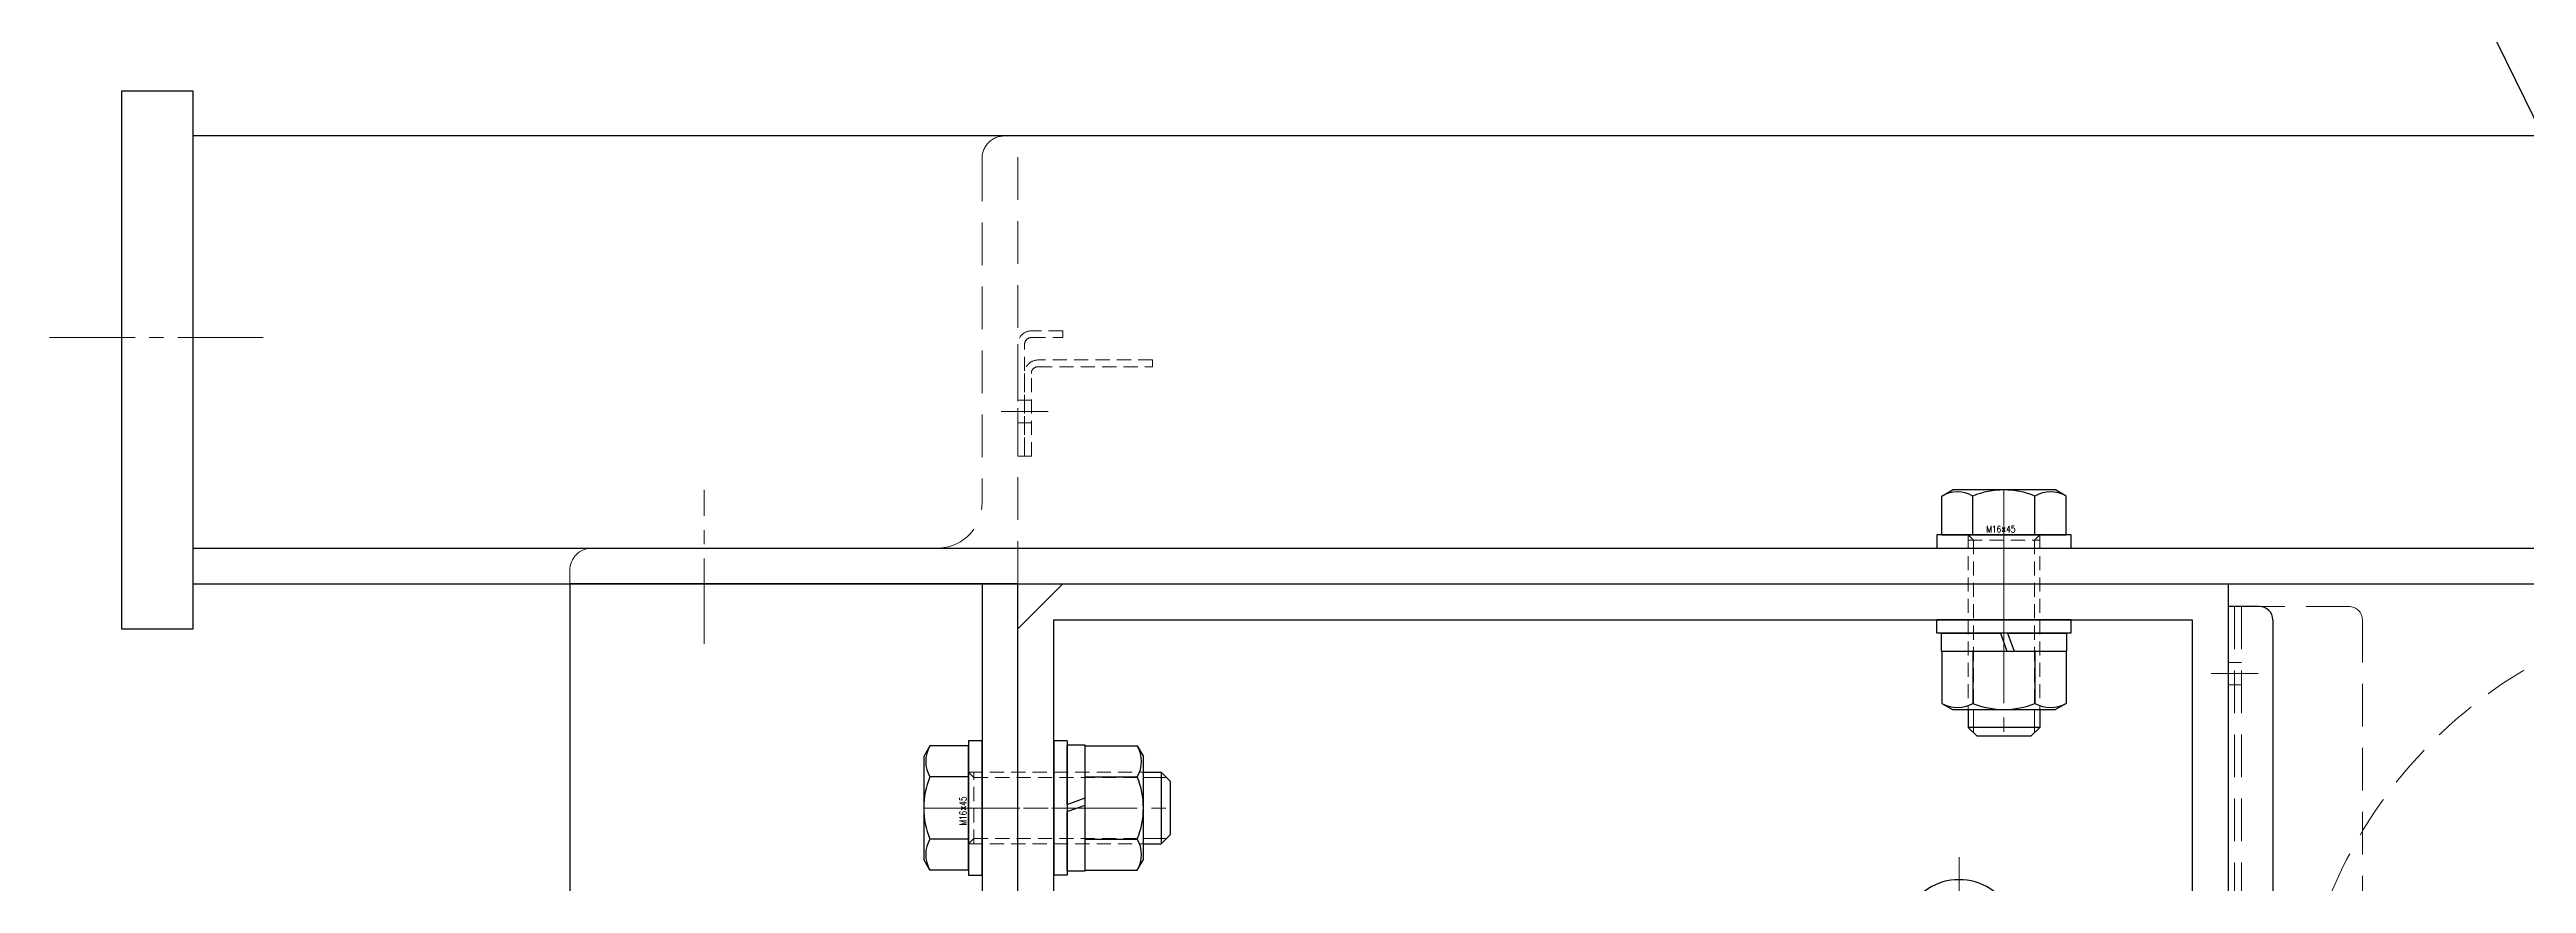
# Model space of a CAD drawing. Header units: millimetres. Extents: x 0 to 51411, y 0 to 16902.
# Drawn here: x 1330 to 1882, y 15734 to 15920 of the extents above; entities that cross this region are included whole.
import ezdxf

# ---------------------------------------------------------------- set-up
doc = ezdxf.new("R2010")
doc.units = ezdxf.units.MM
doc.linetypes.add('CENTER2', pattern=[28.575, 19.05, -3.175, 3.175, -3.175])
doc.linetypes.add('HIDDEN2', pattern=[4.7625, 3.175, -1.5875])
for name, color, linetype, lineweight in [('01_外形線', 7, 'Continuous', 25), ('02_細線', 5, 'Continuous', 13), ('03_かくれ線', 6, 'HIDDEN2', 13), ('04_中心線', 1, 'CENTER2', 9)]:
    doc.layers.add(name, color=color, linetype=linetype, lineweight=lineweight)
doc.styles.add('寸法用', font='simplex.shx', dxfattribs={"width": 0.8, "bigfont": '@extfont2.shx'})

# ---------------------------------------------------------------- blocks, each defined once
blk = doc.blocks.new('*U1372')
at = {"layer": '04_中心線', "color": 0, "linetype": 'CENTER2', "transparency": 16777216}
for p, q in [((0, 21), (0, 108.5)), ((-108.5, 0), (-21, 0)), ((21, 0), (108.5, 0)), ((0, -108.5), (0, -21))]:
    blk.add_line(p, q, dxfattribs=at)
at = {"layer": '04_中心線', "color": 0, "linetype": 'Continuous', "transparency": 16777216}
for p, q in [((0, -10.5), (0, 10.5)), ((-10.5, 0), (10.5, 0))]:
    blk.add_line(p, q, dxfattribs=at)

msp = doc.modelspace()

# ---------------------------------------------------------------- linework, layer by layer
at = {"layer": '01_外形線'}
for p, q in [((2565.697, 15900.911), (1361.697, 15900.911)), ((1361.697, 15808.911), (2575.697, 15808.911)), ((1361.697, 15800.911), (2575.697, 15800.911)), ((1537.697, 15800.911), (1537.697, 13300.911)), ((1815.697, 15795.911), (1815.697, 15365.911)), ((1822.672, 15795.911), (1815.697, 15795.911)), ((1825.672, 15792.911), (1825.672, 15368.911))]:
    msp.add_line(p, q, dxfattribs=at)
at = {"layer": '01_外形線', "transparency": 33554495}
msp.add_lwpolyline([(1986.21, 15900.911), (1794.796, 16290.854), (1788.104, 16293.14), (1711.802, 16255.684), (1885.952, 15900.911)], dxfattribs=at)
at = {"layer": '01_外形線'}
for points in [[(1345.697, 15910.911), (1345.697, 15790.911), (1361.697, 15790.911), (1361.697, 15910.911)], [(1780.697, 15811.911), (1750.697, 15811.911), (1750.697, 15808.911), (1780.697, 15808.911)], [(1445.697, 15800.911), (1445.697, 13300.911), (1545.697, 13300.911), (1545.697, 15800.911)], [(1534.697, 15765.911), (1534.697, 15735.911), (1537.697, 15735.911), (1537.697, 15765.911)]]:
    msp.add_lwpolyline(points, close=True, dxfattribs=at)
for points in [[(1751.84, 15820.55), (1754.197, 15821.911)], [(1751.84, 15811.911), (1751.84, 15820.55)], [(1777.197, 15821.911), (1754.197, 15821.911)], [(1758.769, 15811.911), (1758.769, 15820.55)], [(1772.625, 15811.911), (1772.625, 15820.55)], [(1779.553, 15820.55), (1777.197, 15821.911)], [(1779.553, 15811.911), (1779.553, 15820.55)], [(1751.84, 15811.911), (1779.553, 15811.911)], [(1815.697, 15800.911), (1815.697, 15270.911), (1545.697, 15270.911), (1545.697, 15790.911), (1555.697, 15800.911), (1815.697, 15800.911)], [(1807.697, 15792.911), (1807.697, 15278.911), (1553.697, 15278.911), (1553.697, 15792.911), (1807.697, 15792.911)], [(1780.697, 15792.911), (1750.697, 15792.911)], [(1750.697, 15789.911), (1750.697, 15792.911)], [(1780.697, 15789.911), (1750.697, 15789.911)], [(1751.697, 15789.911), (1764.897, 15789.911)], [(1751.697, 15789.911), (1751.697, 15785.911)], [(1764.897, 15789.911), (1766.353, 15785.911)], [(1766.497, 15789.911), (1779.697, 15789.911)], [(1766.497, 15789.911), (1767.953, 15785.911)], [(1779.697, 15785.911), (1779.697, 15789.911)], [(1780.697, 15789.911), (1780.697, 15792.911)], [(1751.697, 15785.911), (1766.353, 15785.911)], [(1751.84, 15785.911), (1779.553, 15785.911)], [(1751.84, 15785.911), (1751.84, 15774.271)], [(1758.769, 15785.911), (1758.769, 15774.271)], [(1767.953, 15785.911), (1779.697, 15785.911)], [(1772.625, 15785.911), (1772.625, 15774.271)], [(1779.553, 15785.911), (1779.553, 15774.271)], [(1751.84, 15774.271), (1754.197, 15772.911)], [(1754.197, 15772.911), (1777.197, 15772.911)], [(1757.697, 15772.911), (1757.697, 15768.911)], [(1773.697, 15772.911), (1773.697, 15768.911)], [(1779.553, 15774.271), (1777.197, 15772.911)], [(1757.697, 15768.911), (1759.697, 15766.911)], [(1773.697, 15768.911), (1757.697, 15768.911)], [(1771.697, 15766.911), (1759.697, 15766.911)], [(1773.697, 15768.911), (1771.697, 15766.911)], [(1526.057, 15764.767), (1524.697, 15762.411)], [(1524.697, 15762.411), (1524.697, 15739.411)], [(1534.697, 15764.767), (1526.057, 15764.767)], [(1534.697, 15737.054), (1534.697, 15764.767)], [(1553.697, 15765.911), (1553.697, 15735.911)], [(1556.697, 15765.911), (1553.697, 15765.911)], [(1556.697, 15765.911), (1556.697, 15735.911)], [(1556.697, 15751.711), (1556.697, 15764.911)], [(1560.697, 15764.911), (1556.697, 15764.911)], [(1560.697, 15753.167), (1560.697, 15764.911)], [(1560.697, 15737.054), (1560.697, 15764.767)], [(1560.697, 15764.767), (1572.336, 15764.767)], [(1572.336, 15764.767), (1573.697, 15762.411)], [(1573.697, 15739.411), (1573.697, 15762.411)], [(1534.697, 15757.839), (1526.057, 15757.839)], [(1560.697, 15757.839), (1572.336, 15757.839)], [(1573.697, 15758.911), (1577.697, 15758.911)], [(1577.697, 15758.911), (1579.697, 15756.911)], [(1577.697, 15758.911), (1577.697, 15742.911)], [(1579.697, 15756.911), (1579.697, 15744.911)], [(1556.697, 15751.711), (1560.697, 15753.167)], [(1556.697, 15750.111), (1560.697, 15751.567)], [(1560.697, 15736.911), (1560.697, 15751.567)], [(1556.697, 15736.911), (1556.697, 15750.111)], [(1577.697, 15742.911), (1579.697, 15744.911)], [(1526.057, 15737.054), (1524.697, 15739.411)], [(1534.697, 15743.983), (1526.057, 15743.983)], [(1560.697, 15743.983), (1572.336, 15743.983)], [(1572.336, 15737.054), (1573.697, 15739.411)], [(1573.697, 15742.911), (1577.697, 15742.911)], [(1534.697, 15737.054), (1526.057, 15737.054)], [(1556.697, 15735.911), (1553.697, 15735.911)], [(1556.697, 15736.911), (1560.697, 15736.911)], [(1560.697, 15737.054), (1572.336, 15737.054)]]:
    msp.add_lwpolyline(points, dxfattribs=at)
for points in [[(1758.769, 15820.55, 0.2679491), (1751.84, 15820.55)], [(1772.625, 15820.55, 0.1963667), (1758.769, 15820.55)], [(1779.553, 15820.55, 0.2679491), (1772.625, 15820.55)], [(1751.84, 15774.271, 0.2679491), (1758.769, 15774.271)], [(1758.769, 15774.271, 0.1963667), (1772.625, 15774.271)], [(1772.625, 15774.271, 0.2679491), (1779.553, 15774.271)], [(1526.057, 15764.767, 0.2679491), (1526.057, 15757.839)], [(1572.336, 15757.839, 0.2679491), (1572.336, 15764.767)], [(1526.057, 15757.839, 0.1963667), (1526.057, 15743.983)], [(1572.336, 15743.983, 0.1963667), (1572.336, 15757.839)], [(1526.057, 15743.983, 0.2679491), (1526.057, 15737.054)], [(1572.336, 15737.054, 0.2679491), (1572.336, 15743.983)]]:
    msp.add_lwpolyline(points, format="xyb", dxfattribs=at)
for centre, radius, start, end in [((1822.672, 15792.911), 3, 0, 90), ((1755.697, 15721.911), 13, 26.27136, 153.72864)]:
    msp.add_arc(centre, radius, start, end, dxfattribs=at)
at = {"layer": '02_細線'}
for points in [[(1758.897, 15772.911), (1758.897, 15767.711)], [(1772.497, 15772.911), (1772.497, 15767.711)], [(1573.697, 15757.711), (1578.897, 15757.711)], [(1573.697, 15744.111), (1578.897, 15744.111)]]:
    msp.add_lwpolyline(points, dxfattribs=at)
at = {"layer": '03_かくれ線', "ltscale": 3}
for p, q in [((1545.697, 15900.911), (1542.697, 15900.911)), ((1545.697, 15800.911), (1545.697, 15900.911)), ((1537.697, 15895.911), (1537.697, 15818.911)), ((1445.697, 15803.911), (1445.697, 15800.911)), ((1842.672, 15795.911), (1815.697, 15795.911)), ((1817.172, 15795.911), (1817.172, 15365.911)), ((1818.672, 15795.911), (1818.672, 15365.911)), ((1845.672, 15792.911), (1845.672, 15368.911))]:
    msp.add_line(p, q, dxfattribs=at)
at = {"layer": '03_かくれ線'}
for p, q in [((1545.697, 15841.911), (1547.197, 15841.911)), ((1547.197, 15841.911), (1548.697, 15841.911)), ((1545.697, 15836.911), (1547.197, 15836.911)), ((1547.197, 15836.911), (1548.697, 15836.911)), ((1818.697, 15783.411), (1815.697, 15783.411)), ((1818.697, 15778.411), (1815.697, 15778.411))]:
    msp.add_line(p, q, dxfattribs=at)
for points in [[(1547.197, 15829.411), (1547.197, 15854.411, -0.4142136), (1548.697, 15855.911), (1555.697, 15855.911), (1555.697, 15857.411), (1548.697, 15857.411, 0.4142136), (1545.697, 15854.411), (1545.697, 15829.411)], [(1575.697, 15850.911), (1550.197, 15850.911, 0.4142136), (1547.197, 15847.911), (1547.197, 15829.411), (1548.697, 15829.411), (1548.697, 15847.911, -0.4142136), (1550.197, 15849.411), (1575.697, 15849.411)]]:
    msp.add_lwpolyline(points, format="xyb", close=True, dxfattribs=at)
for points in [[(1757.697, 15811.911), (1757.697, 15772.911)], [(1758.897, 15810.711), (1757.697, 15811.911)], [(1772.497, 15810.711), (1773.697, 15811.911)], [(1773.697, 15811.911), (1773.697, 15772.911)], [(1757.697, 15810.711), (1773.697, 15810.711)], [(1758.897, 15810.711), (1758.897, 15772.911)], [(1772.497, 15810.711), (1772.497, 15772.911)], [(1535.897, 15757.711), (1534.697, 15758.911)], [(1534.697, 15758.911), (1573.697, 15758.911)], [(1535.897, 15742.911), (1535.897, 15758.911)], [(1535.897, 15757.711), (1573.697, 15757.711)], [(1535.897, 15744.111), (1534.697, 15742.911)], [(1534.697, 15742.911), (1573.697, 15742.911)], [(1535.897, 15744.111), (1573.697, 15744.111)]]:
    msp.add_lwpolyline(points, dxfattribs=at)
at = {"layer": '03_かくれ線', "ltscale": 3, "transparency": 33554495}
msp.add_circle((1935.665, 15691.614), 105, dxfattribs=at)
at = {"layer": '03_かくれ線', "ltscale": 3}
for centre, radius, start, end in [((1542.697, 15895.911), 5, 85.96159, 180), ((1527.697, 15818.911), 10, 270, 0), ((1450.697, 15803.911), 5, 90, 180), ((1842.672, 15792.911), 3, 0, 90)]:
    msp.add_arc(centre, radius, start, end, dxfattribs=at)
at = {"layer": '04_中心線'}
for p, q in [((1377.29, 15855.911), (1329.641, 15855.911)), ((1541.947, 15839.411), (1552.447, 15839.411)), ((1475.697, 15787.546), (1475.697, 15821.954)), ((1765.697, 15787.546), (1765.697, 15821.954)), ((1822.447, 15780.911), (1811.947, 15780.911)), ((1527.044, 15750.911), (1556.659, 15750.911)), ((1755.697, 15739.911), (1755.697, 15581.911))]:
    msp.add_line(p, q, dxfattribs=at)
for points in [[(1765.697, 15821.911), (1765.697, 15766.911)], [(1524.697, 15750.911), (1579.697, 15750.911)]]:
    msp.add_lwpolyline(points, dxfattribs=at)

# ---------------------------------------------------------------- block references
at = {"layer": '04_中心線', "linetype": 'CENTER2', "transparency": 33554495, "rotation": 296.1453430099988}
msp.add_blockref('*U1372', (1935.665, 15691.614), dxfattribs=at)

# ---------------------------------------------------------------- texts
at = {"layer": '03_かくれ線', "style": '寸法用', "width": 0.8}
msp.add_text('M16×45', height=1.5, dxfattribs=at).set_placement((1761.784, 15812.411))
msp.add_text('M16×45', height=1.5, rotation=90, dxfattribs=at).set_placement((1534.197, 15746.998))

doc.saveas('drawing.dxf')
